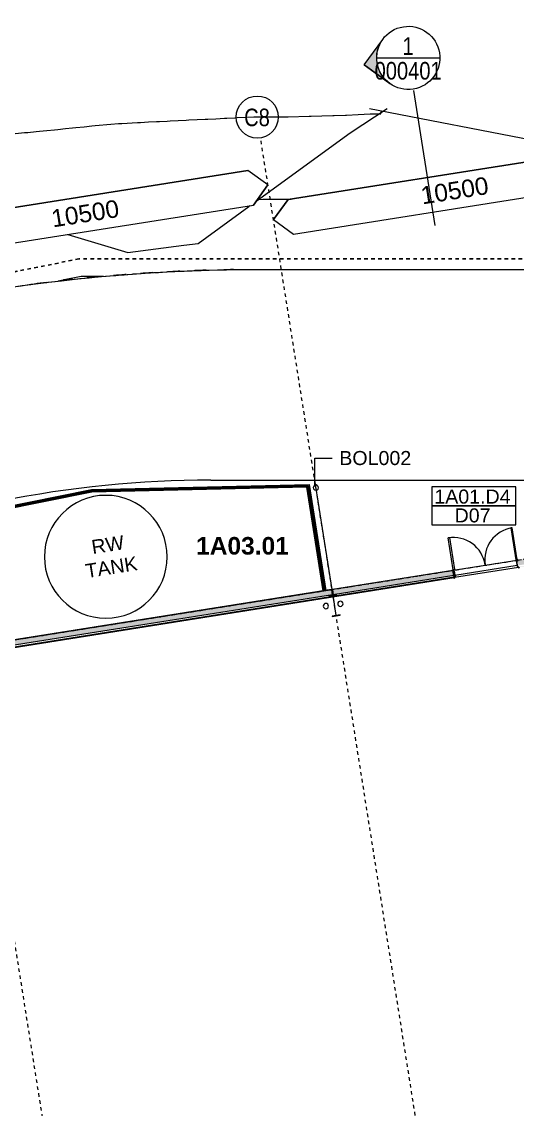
# Model space of a CAD drawing. Header units: metres. Extents: x -2358 to -2214, y 3875 to 4066.
# Drawn here: x -2262.24 to -2248.12, y 4035.23 to 4066.2 of the extents above; entities that cross this region are included whole.
import ezdxf

# ---------------------------------------------------------------- set-up
doc = ezdxf.new("R2010")
doc.units = ezdxf.units.M
for name, pattern in [('AEC_Double Dash', [0.039, 0.015, -0.004, 0.006, -0.004, 0.006, -0.004]), ('BOUNDARY Tighter', [0.008, 0.004, -0.002, 0, -0.002]), ('Grid Line', [0.021, 0.012, -0.003, 0.003, -0.003]), ('Overhead', [0.004, 0.0025, -0.0015])]:
    doc.linetypes.add(name, pattern=pattern)
for name, color, linetype, lineweight in [('A-ANNO-NOTE', 131, 'Continuous', 5), ('A-AREA-IDEN', 2, 'Continuous', 5), ('A-DETL', 90, 'Continuous', 13), ('A-DETL-GENF', 92, 'Continuous', 5), ('A-DOOR', 31, 'Continuous', 5), ('A-DOOR-FRAM', 31, 'Continuous', 5), ('A-DOOR-IDEN', 31, 'Continuous', 5), ('A-FLOR', 192, 'Continuous', 5), ('A-FLOR-OVHD', 1, 'Overhead', 5), ('A-GLAZ-CWMG', 51, 'Continuous', 5), ('A-WALL', 113, 'Continuous', 5), ('A-WALL-FNSH', 113, 'Continuous', 13), ('A-WALL-PATT', 111, 'Continuous', 13), ('C-PRKG', 70, 'Continuous', 5), ('C-PROP-LINE', 91, 'AEC_Double Dash', 13), ('C-TOPO', 7, 'Continuous', 5), ('C-TOPO-MAJR', 7, 'Continuous', 20), ('C-TOPO-MINR', 7, 'Continuous', 5), ('G-ANNO-SYMB', 111, 'Continuous', 5), ('G-ANNO-TEXT', 231, 'Continuous', 5), ('P-EQPM', 6, 'Continuous', 5), ('P-SANR-FIXT', 6, 'Continuous', 5), ('S-BEAM', 12, 'Continuous', 5), ('S-GRID', 1, 'Continuous', 5), ('S-GRID-IDEN', 1, 'Continuous', 5)]:
    doc.layers.add(name, color=color, linetype=linetype, lineweight=lineweight)
doc.styles.add('Arial', font='arial.ttf', dxfattribs={"height": 0.5})
doc.styles.add('Arial Narrow', font='ARIALN.TTF', dxfattribs={"height": 0.5})
doc.styles.add('Arial_2', font='arial.ttf', dxfattribs={"height": 0.4})
doc.styles.add('Arial_B_1', font='arialbd.ttf', dxfattribs={"height": 0.5})

# ---------------------------------------------------------------- blocks, each defined once
blk = doc.blocks.new('Structural Framing 24 - Structural Framing 1-1264814-GA - Part B')
at = {"layer": 'S-BEAM', "lineweight": 13}
for p, q in [((-2253.263, 4049.896), (-2253.49, 4049.86)), ((-2253.49, 4049.86), (-2253.489, 4049.85)), ((-2253.489, 4049.85), (-2253.38, 4049.867)), ((-2253.38, 4049.867), (-2253.288, 4049.285)), ((-2253.37, 4049.869), (-2253.261, 4049.886)), ((-2253.278, 4049.286), (-2253.37, 4049.869)), ((-2253.261, 4049.886), (-2253.263, 4049.896)), ((-2253.288, 4049.285), (-2253.396, 4049.268)), ((-2253.396, 4049.268), (-2253.395, 4049.258)), ((-2253.395, 4049.258), (-2253.168, 4049.294)), ((-2253.169, 4049.304), (-2253.278, 4049.286)), ((-2253.168, 4049.294), (-2253.169, 4049.304))]:
    blk.add_line(p, q, dxfattribs=at)
blk = doc.blocks.new('Downpipe - L Spreader - Default-3252556-GA - Part B')
at = {"layer": 'P-SANR-FIXT'}
for start, end in [(0, 180), (180, 0)]:
    blk.add_arc((-0.04, 0.15), 0.075, start, end, dxfattribs=at)
blk = doc.blocks.new('Door-Hinge-Double EXTERNAL - 2340x920x920x40-Solid Core-Metal Frame-Double Rebate Wraparound GRILLE-3531577-GA - Part B')
at = {"layer": 'A-DOOR'}
for p, q in [((-0.921, 0.1195), (-0.921, 1.0395)), ((-0.921, 1.0395), (-0.881, 1.0395)), ((-0.881, 1.0395), (-0.881, 0.1195)), ((0.921, 1.0395), (0.881, 1.0395)), ((0.881, 1.0395), (0.881, 0.1195)), ((0.921, 0.1195), (0.921, 1.0395)), ((-0.881, 0.1195), (-0.921, 0.1195)), ((0.881, 0.1195), (0.921, 0.1195))]:
    blk.add_line(p, q, dxfattribs=at)
for centre, start, end in [((-0.921, 0.1195), 360, 90), ((0.921, 0.1195), 90, 180)]:
    blk.add_arc(centre, 0.92, start, end, dxfattribs=at)
blk = doc.blocks.new('X_Door-Frame-Metal - Standard-3510026-GA - Part B')
at = {"layer": 'A-DOOR-FRAM'}
for p, q in [((-0.923, 0.1195), (-0.943, 0.1195)), ((-0.943, 0.1195), (-0.943, 0.1055)), ((-0.943, 0.1055), (-0.928, 0.1055)), ((-0.941, 0.1075), (-0.941, 0.1175)), ((-0.941, 0.1175), (-0.925, 0.1175)), ((-0.941, 0.1175), (-0.941, 0.1075)), ((-0.928, 0.1075), (-0.941, 0.1075)), ((-0.928, 0.1055), (-0.928, 0.1075)), ((-0.925, 0.1175), (-0.925, 0.0765)), ((-0.925, 0.0765), (-0.9, 0.0765)), ((-0.923, 0.0785), (-0.923, 0.1195)), ((-0.898, 0.0785), (-0.923, 0.0785)), ((-0.9, 0.0765), (-0.9, -0.0765)), ((-0.898, -0.0785), (-0.898, 0.0785)), ((0.923, 0.0785), (0.898, 0.0785)), ((0.898, 0.0785), (0.898, -0.0785)), ((0.9, -0.0765), (0.9, 0.0765)), ((0.9, 0.0765), (0.925, 0.0765)), ((0.943, 0.1195), (0.923, 0.1195)), ((0.923, 0.1195), (0.923, 0.0785)), ((0.925, 0.0765), (0.925, 0.1175)), ((0.925, 0.1175), (0.941, 0.1175)), ((0.941, 0.1075), (0.928, 0.1075)), ((0.928, 0.1075), (0.928, 0.1055)), ((0.928, 0.1055), (0.943, 0.1055)), ((0.941, 0.1175), (0.941, 0.1075)), ((0.941, 0.1075), (0.941, 0.1175)), ((0.943, 0.1055), (0.943, 0.1195)), ((-0.928, -0.1055), (-0.943, -0.1055)), ((-0.943, -0.1055), (-0.943, -0.1195)), ((-0.943, -0.1195), (-0.923, -0.1195)), ((-0.941, -0.1075), (-0.928, -0.1075)), ((-0.941, -0.1175), (-0.941, -0.1075)), ((-0.941, -0.1075), (-0.941, -0.1175)), ((-0.925, -0.1175), (-0.941, -0.1175)), ((-0.928, -0.1075), (-0.928, -0.1055)), ((-0.9, -0.0765), (-0.925, -0.0765)), ((-0.925, -0.0765), (-0.925, -0.1175)), ((-0.923, -0.1195), (-0.923, -0.0785)), ((-0.923, -0.0785), (-0.898, -0.0785)), ((0.898, -0.0785), (0.923, -0.0785)), ((0.925, -0.0765), (0.9, -0.0765)), ((0.923, -0.0785), (0.923, -0.1195)), ((0.923, -0.1195), (0.943, -0.1195)), ((0.925, -0.1175), (0.925, -0.0765)), ((0.941, -0.1175), (0.925, -0.1175)), ((0.943, -0.1055), (0.928, -0.1055)), ((0.928, -0.1055), (0.928, -0.1075)), ((0.928, -0.1075), (0.941, -0.1075)), ((0.941, -0.1075), (0.941, -0.1175)), ((0.941, -0.1175), (0.941, -0.1075)), ((0.943, -0.1195), (0.943, -0.1055))]:
    blk.add_line(p, q, dxfattribs=at)
blk = doc.blocks.new('Water Tanks2 - Water Tanks-2269628-GA - Part B')
at = {"layer": 'P-EQPM'}
for start, end in [(0, 180), (180, 0)]:
    blk.add_arc((-2259.848, 4050.959), 1.75, start, end, dxfattribs=at)
blk = doc.blocks.new('Bollard_Typical - 150mm Diameter - BOL001 _fixed_-1895789-GA - Part B')
at = {"layer": 'C-PRKG'}
for start, end in [(360, 180), (180, 0)]:
    blk.add_arc((0.0012, -0.075), 0.075, start, end, dxfattribs=at)
blk = doc.blocks.new('Rectangular Mullion - LVR002 - Swaged Louvre-3471805-GA - Part B')
at = {"layer": 'A-GLAZ-CWMG'}
for p, q in [((-2263.125, 4052.239), (-2260.249, 4052.818)), ((-2260.247, 4052.798), (-2263.121, 4052.219))]:
    blk.add_line(p, q, dxfattribs=at)
blk = doc.blocks.new('Rectangular Mullion - LVR002 - Swaged Louvre-V73-GA - Part B')
at = {"layer": 'A-GLAZ-CWMG'}
for p, q in [((-2263.136, 4052.294), (-2260.255, 4052.874)), ((-2260.252, 4052.844), (-2263.13, 4052.265)), ((-2263.129, 4052.261), (-2260.251, 4052.84)), ((-2260.251, 4052.84), (-2260.252, 4052.844)), ((-2263.134, 4052.283), (-2263.136, 4052.294)), ((-2263.13, 4052.265), (-2263.129, 4052.261))]:
    blk.add_line(p, q, dxfattribs=at)
blk = doc.blocks.new('Rectangular Mullion - LVR002 - Swaged Louvre-3471806-GA - Part B')
at = {"layer": 'A-GLAZ-CWMG'}
for p, q in [((-2260.249, 4052.818), (-2254.099, 4052.957)), ((-2254.116, 4052.937), (-2260.247, 4052.798))]:
    blk.add_line(p, q, dxfattribs=at)
blk = doc.blocks.new('Rectangular Mullion - LVR002 - Swaged Louvre-V74-GA - Part B')
at = {"layer": 'A-GLAZ-CWMG'}
for p, q in [((-2260.255, 4052.874), (-2254.051, 4053.015)), ((-2254.077, 4052.984), (-2260.252, 4052.844)), ((-2260.252, 4052.844), (-2260.251, 4052.84)), ((-2260.251, 4052.84), (-2254.08, 4052.98)), ((-2254.08, 4052.98), (-2254.077, 4052.984))]:
    blk.add_line(p, q, dxfattribs=at)
blk = doc.blocks.new('Rectangular Mullion - LVR002 - Swaged Louvre-3315876-GA - Part B')
at = {"layer": 'A-GLAZ-CWMG'}
for p, q in [((-2253.649, 4049.987), (-2254.116, 4052.937)), ((-2254.099, 4052.957), (-2253.629, 4049.99))]:
    blk.add_line(p, q, dxfattribs=at)
blk = doc.blocks.new('Rectangular Mullion - LVR002 - Swaged Louvre-V75-GA - Part B')
at = {"layer": 'A-GLAZ-CWMG'}
for p, q in [((-2254.077, 4052.984), (-2254.08, 4052.98)), ((-2254.08, 4052.98), (-2253.607, 4049.993)), ((-2253.603, 4049.994), (-2254.077, 4052.984)), ((-2254.051, 4053.015), (-2253.573, 4049.999)), ((-2253.607, 4049.993), (-2253.603, 4049.994))]:
    blk.add_line(p, q, dxfattribs=at)
blk = doc.blocks.new('Family - ___-240017-GA - Part B')
at = {"layer": 'C-PROP-LINE', "color": 1}
for p, q in [((-2260.611, 4059.444), (-2348.376, 4041.776)), ((-2226.983, 4059.444), (-2260.611, 4059.444))]:
    blk.add_line(p, q, dxfattribs=at)
blk = doc.blocks.new('Dimension - Grids _2D_ - 1-200-2186991-GA - Part B')
at = {"layer": 'A-DETL-GENF'}
for p, q in [((-4.573, 0.5), (-5.073, 0)), ((-5.073, 0), (-4.573, 0.5)), ((4.927, 0.5), (-4.573, 0.5)), ((-4.573, 0.5), (4.927, 0.5)), ((5.427, 0), (4.927, 0.5)), ((5.427, 0), (4.927, 0.5)), ((-5.073, 0), (-4.573, -0.5)), ((-5.073, 0), (-4.573, -0.5)), ((4.927, -0.5), (5.427, 0)), ((5.427, 0), (4.927, -0.5)), ((-4.573, -0.5), (4.927, -0.5)), ((-4.573, -0.5), (4.927, -0.5))]:
    blk.add_line(p, q, dxfattribs=at)
blk = doc.blocks.new('Section - Black 2-3055132-GA - Part B')
at = {"layer": 'G-ANNO-SYMB'}
h = blk.add_hatch(color=256, dxfattribs=at)
edge = h.paths.add_edge_path()
edge.add_line((-0.00788, 0.00318), (-0.0047, 0.00636))
edge.add_line((-0.0047, 0.00636), (-0.00152, 0.00318))
edge.add_arc((-0.0047, 0), 0.0045, 45, 135)
for p, q in [((-0.0047, 0.00636), (-0.00788, 0.00318)), ((-0.0047, 0.00636), (-0.00788, 0.00318)), ((-0.0047, 0.00636), (-0.00152, 0.00318)), ((-0.00152, 0.00318), (-0.0047, 0.00636))]:
    blk.add_line(p, q, dxfattribs=at)
for start, end in [(360, 180), (45, 135), (180, 360)]:
    blk.add_arc((-0.0047, 0), 0.0045, start, end, dxfattribs=at)
blk = doc.blocks.new('Grid - A1-3055139-GA - Part B')
at = {"layer": 'S-GRID-IDEN'}
blk.add_circle((0, 0), 0.003, dxfattribs=at)
blk = doc.blocks.new('AA_DOOR_MARK _ TYPE MARK_HA2 - Mark _ Type Mark-1751130-GA - Part B')
at = {"layer": 'A-DOOR-IDEN'}
for p, q in [((0.00597, 0.0027), (-0.006, 0.0027)), ((-0.006, 0.0027), (-0.006, 0)), ((0.00597, 0), (0.00597, 0.0027)), ((0.00597, 0), (-0.006, 0)), ((0.00597, -0.0027), (0.00597, 0)), ((-0.006, 0), (0.00597, 0)), ((-0.006, 0), (-0.006, -0.0027)), ((-0.006, -0.0027), (0.00597, -0.0027))]:
    blk.add_line(p, q, dxfattribs=at)

msp = doc.modelspace()

# ---------------------------------------------------------------- hatches: boundary and pattern name
at = {"layer": 'A-WALL-PATT', "lineweight": 5}
h = msp.add_hatch(dxfattribs=at)
h.set_pattern_fill('FP_2', color=256, style=0, pattern_type=2)
h.set_pattern_definition([(50, (0, 0), (1.45712932, -0.12721804), [0.1524, -1.676]), (355, (0, 0), (-0.281945, 1.5283891), [0.12192, -1.341]), (100.451, (0.1215, -0.0106), (1.1754654, 1.40045604), [0.12952, -1.425]), (46.184, (0, 0.4064), (2.1690393, -0.336383), [0.2286, -2.515]), (96.636, (0.1807, 0.3784), (1.8989447, 1.9797078), [0.19428, -2.137]), (351.184, (0, 0.4064), (1.8987952, 1.9793723), [0.18288, -2.012]), (21, (0.2032, 0.3048), (1.2127575, -0.81769772), [0.1524, -1.676]), (326, (0.2032, 0.3048), (0.4943831, 1.4734489), [0.12192, -1.341]), (71.451, (0.3043, 0.2366), (1.70703975, 0.65498953), [0.12952, -1.425]), (37.5, (0, 0), (0.02470865, 0.67643463), [0.06706, -1.258, 0.06706, -1.294, -1.346]), (37.5, (0, 0), (0.02470865, 0.67643463), [-2.686, 0.06706, -1.279]), (7.5, (0, 0), (0.5345543, 0.80143977), [0.06706, -0.70917, 0.06706, -1.227, -0.51308]), (7.5, (0, 0), (0.5345543, 0.80143977), [-2.071, 0.06706, -0.44602]), (327.5, (-0.45314, 0), (1.08472329, -0.04582854), [0.06706, -0.44094, 0.06706, -1.518, -2.103]), (327.5, (-0.45314, 0), (1.08472329, -0.04582854), [-2.093, 0.06706, -2.036]), (317.5, (-0.6563, 0), (1.18503097, 0.20341692), [0.06706, -0.59334, 0.06706, -0.98552, -1.494]), (317.5, (-0.6563, 0), (1.18503097, 0.20341692), [-1.713, 0.06706, -1.426])])
h.paths.add_polyline_path([(-2326.1197, 4038.3563), (-2326.0135, 4038.3731), (-2326.0354, 4038.5114), (-2326.0469, 4038.5197), (-2326.1432, 4038.5045)])
h.paths.add_polyline_path([(-2325.9987, 4038.3755), (-2314.5539, 4040.1882), (-2314.5784, 4040.3362), (-2326.0123, 4038.5252), (-2326.0206, 4038.5138)])
h.paths.add_polyline_path([(-2309.6154, 4040.9704), (-2308.1769, 4041.1983), (-2308.2003, 4041.3465), (-2309.6389, 4041.1186)])
h.paths.add_polyline_path([(-2306.3338, 4041.4902), (-2305.2375, 4041.6639), (-2305.2594, 4041.8021), (-2305.2709, 4041.8105), (-2306.3573, 4041.6384), (-2306.3476, 4041.577)])
h.paths.add_polyline_path([(-2305.2227, 4041.6662), (-2294.8668, 4043.3065), (-2294.8887, 4043.4448), (-2294.9001, 4043.4531), (-2305.2363, 4041.8159), (-2305.2446, 4041.8045)])
h.paths.add_polyline_path([(-2294.852, 4043.3088), (-2287.4354, 4044.4835), (-2287.4589, 4044.6317), (-2294.8656, 4043.4585), (-2294.8739, 4043.4471)])
h.paths.add_polyline_path([(-2285.5924, 4044.7755), (-2284.4961, 4044.9491), (-2284.518, 4045.0874), (-2284.5294, 4045.0957), (-2285.6159, 4044.9236), (-2285.6062, 4044.8622)])
h.paths.add_polyline_path([(-2284.4813, 4044.9515), (-2282.5067, 4045.2642), (-2282.5313, 4045.4122), (-2284.4948, 4045.1012), (-2284.5032, 4045.0897)])
h.paths.add_polyline_path([(-2277.5683, 4046.0464), (-2274.1254, 4046.5917), (-2274.1473, 4046.73), (-2274.1587, 4046.7383), (-2277.5918, 4046.1946)])
h.paths.add_polyline_path([(-2274.1105, 4046.5941), (-2263.7546, 4048.2343), (-2263.7765, 4048.3726), (-2263.788, 4048.3809), (-2274.1241, 4046.7438), (-2274.1324, 4046.7324)])
h.paths.add_polyline_path([(-2263.7398, 4048.2367), (-2253.3839, 4049.877), (-2253.4058, 4050.0152), (-2253.4173, 4050.0236), (-2263.7534, 4048.3864), (-2263.7617, 4048.375)])
h.paths.add_polyline_path([(-2253.3691, 4049.8793), (-2249.9318, 4050.4238), (-2249.9553, 4050.5719), (-2253.3827, 4050.029), (-2253.391, 4050.0176)])
h.paths.add_polyline_path([(-2248.0888, 4050.7157), (-2243.0132, 4051.5196), (-2243.0351, 4051.6579), (-2243.0465, 4051.6662), (-2248.1122, 4050.8638), (-2248.1025, 4050.8025)])
h.paths.add_polyline_path([(-2242.9984, 4051.5219), (-2237.0797, 4052.4594), (-2237.1031, 4052.6076), (-2243.012, 4051.6717), (-2243.0203, 4051.6602)])
h = msp.add_hatch(dxfattribs=at)
h.set_pattern_fill('FP_1', color=256, style=0, pattern_type=2)
h.set_pattern_definition([(0, (0, 0), (0.8128, 0.2032), [0.06706, -0.54254, 0.06706, -0.54254, -3.251]), (0, (0, 0), (0.8128, 0.2032), [-1.219, 0.06706, -1.152, 0.06706, -0.54254, -1.422]), (0, (0, 0), (0.8128, 0.2032), [-3.048, 0.06706, -0.33934, 0.06706, -0.94894]), (120, (0.3048, 0.1016), (-0.582376362, 0.602305448), [0.06706, -0.54254, 0.06706, -0.54254, -3.251]), (120, (0.3048, 0.1016), (-0.582376362, 0.602305448), [-1.219, 0.06706, -1.152, 0.06706, -0.54254, -1.422]), (120, (0.3048, 0.1016), (-0.582376362, 0.602305448), [-3.048, 0.06706, -0.33934, 0.06706, -0.94894]), (240, (0.4064, 0.508), (-0.230423638, -0.805505448), [0.06706, -0.54254, 0.06706, -0.54254, -3.251]), (240, (0.4064, 0.508), (-0.230423638, -0.805505448), [-1.219, 0.06706, -1.152, 0.06706, -0.54254, -1.422]), (240, (0.4064, 0.508), (-0.230423638, -0.805505448), [-3.048, 0.06706, -0.33934, 0.06706, -0.94894])])
h.paths.add_polyline_path([(-2325.9623, 4038.3215), (-2314.5446, 4040.13), (-2314.5461, 4040.1389), (-2325.9637, 4038.3304)])
h.paths.add_polyline_path([(-2309.6062, 4040.9122), (-2308.1676, 4041.14), (-2308.169, 4041.1489), (-2309.6076, 4040.9211), (-2309.6063, 4040.9127)])
h.paths.add_polyline_path([(-2306.3246, 4041.4319), (-2287.4262, 4044.4253), (-2287.4276, 4044.4342), (-2306.326, 4041.4408), (-2306.3247, 4041.4325)])
h.paths.add_polyline_path([(-2285.5832, 4044.7172), (-2282.4975, 4045.2059), (-2282.4989, 4045.2148), (-2285.5846, 4044.7261), (-2285.5833, 4044.7178)])
h.paths.add_polyline_path([(-2277.5591, 4045.9881), (-2249.9226, 4050.3655), (-2249.924, 4050.3744), (-2256.0967, 4049.3967), (-2277.5605, 4045.997), (-2277.5591, 4045.9887)])
h.paths.add_polyline_path([(-2248.0795, 4050.6574), (-2237.0704, 4052.4011), (-2237.0718, 4052.41), (-2248.081, 4050.6663), (-2248.0796, 4050.658)])

# ---------------------------------------------------------------- linework, layer by layer
at = {"layer": 'A-DETL', "linetype": 'BOUNDARY Tighter', "lineweight": 25}
for p, q in [((-2260.6109, 4059.4439), (-2352.5629, 4040.9327)), ((-2226.9834, 4059.4439), (-2260.6109, 4059.4439))]:
    msp.add_line(p, q, dxfattribs=at)
at = {"layer": 'A-FLOR'}
for p, q in [((-2255.448, 4059.1439), (-2251.0057, 4059.1439)), ((-2250.248, 4059.1439), (-2250.248, 4059.1439)), ((-2256.8577, 4053.1439), (-2236.5882, 4053.1439)), ((-2253.3999, 4050.0271), (-2253.8938, 4053.1439)), ((-2248.1233, 4050.7102), (-2249.8972, 4050.4292)), ((-2249.8988, 4050.429), (-2249.9318, 4050.4238)), ((-2253.5735, 4049.9996), (-2253.3999, 4050.0271)), ((-2253.3827, 4050.029), (-2253.4173, 4050.0236)), ((-2263.788, 4048.3809), (-2253.6491, 4049.9876))]:
    msp.add_line(p, q, dxfattribs=at)
msp.add_arc((-2256.8577, 4023.1439), 30, 90, 101.5, dxfattribs=at)
for points in [[(-2261.4888, 4058.7777), (-2259.4851, 4059.0215), (-2257.4667, 4059.1439), (-2255.448, 4059.1439)], [(-2265.4164, 4058.1402), (-2264.1162, 4058.4047), (-2262.8058, 4058.6174), (-2261.4888, 4058.7777)]]:
    msp.add_open_spline(points, degree=3, dxfattribs=at)
at = {"layer": 'A-FLOR-OVHD'}
msp.add_line((-2326.1318, 4038.5063), (-2235.3154, 4052.8907), dxfattribs=at)
at = {"layer": 'A-WALL'}
for p, q in [((-2249.9454, 4050.5735), (-2248.1221, 4050.8623)), ((-2248.0894, 4050.6558), (-2249.9127, 4050.367)), ((-2249.924, 4050.3744), (-2277.5605, 4045.997)), ((-2249.9553, 4050.5719), (-2249.9474, 4050.5732)), ((-2249.9147, 4050.3667), (-2249.9226, 4050.3655))]:
    msp.add_line(p, q, dxfattribs=at)
at = {"layer": 'A-WALL', "color": 250, "lineweight": 13}
for p, q in [((-2249.9553, 4050.5719), (-2253.3827, 4050.029)), ((-2249.9318, 4050.4238), (-2253.3691, 4049.8793)), ((-2249.9318, 4050.4238), (-2249.9553, 4050.5719)), ((-2253.4173, 4050.0236), (-2263.7534, 4048.3864)), ((-2253.4058, 4050.0152), (-2253.4173, 4050.0236)), ((-2253.3839, 4049.877), (-2253.4058, 4050.0152)), ((-2253.3827, 4050.029), (-2253.391, 4050.0176)), ((-2253.391, 4050.0176), (-2253.3691, 4049.8793)), ((-2253.3839, 4049.877), (-2263.7398, 4048.2367))]:
    msp.add_line(p, q, dxfattribs=at)
at = {"layer": 'A-WALL', "color": 7}
for p, q in [((-2249.924, 4050.3744), (-2249.9318, 4050.4238)), ((-2253.3691, 4049.8793), (-2253.3839, 4049.877))]:
    msp.add_line(p, q, dxfattribs=at)
at = {"layer": 'A-WALL-FNSH', "color": 7, "lineweight": 5}
for p, q in [((-2277.5591, 4045.9881), (-2249.9226, 4050.3655)), ((-2249.9226, 4050.3655), (-2249.924, 4050.3744))]:
    msp.add_line(p, q, dxfattribs=at)
at = {"layer": 'C-TOPO'}
for p, q in [((-2252.3315, 4063.7266), (-2246.0227, 4062.4997)), ((-2259.2959, 4058.9956), (-2259.309, 4058.9946)), ((-2259.2654, 4058.998), (-2259.2959, 4058.9956)), ((-2259.2147, 4059.0018), (-2259.0994, 4059.0104)), ((-2258.5779, 4059.0459), (-2258.4874, 4059.0514)), ((-2258.521, 4059.0494), (-2258.5428, 4059.048)), ((-2258.5025, 4059.0505), (-2258.521, 4059.0494)), ((-2257.7458, 4059.0911), (-2257.7801, 4059.0895)), ((-2257.7392, 4059.0914), (-2257.7458, 4059.0911)), ((-2257.7073, 4059.0928), (-2257.6456, 4059.0956)), ((-2257.1297, 4059.1156), (-2256.9759, 4059.1206)), ((-2256.9758, 4059.1206), (-2257.0095, 4059.1195)), ((-2256.2121, 4059.1381), (-2256.2332, 4059.1377)), ((-2256.1992, 4059.1383), (-2256.176, 4059.1386)), ((-2251.0057, 4059.1439), (-2250.248, 4059.1439)), ((-2250.248, 4059.1439), (-2246.2889, 4059.1439)), ((-2261.5957, 4058.7645), (-2261.6239, 4058.761)), ((-2261.5474, 4058.7705), (-2261.5957, 4058.7645)), ((-2261.5254, 4058.7732), (-2261.4963, 4058.7767)), ((-2261.0643, 4058.8386), (-2261.2044, 4058.8101)), ((-2261.0488, 4058.8417), (-2261.0638, 4058.8387)), ((-2261.0312, 4058.8453), (-2261.0479, 4058.8419)), ((-2260.5466, 4058.9439), (-2261.0305, 4058.8455)), ((-2260.8342, 4058.853), (-2260.8519, 4058.851)), ((-2260.7893, 4058.8578), (-2260.8342, 4058.853)), ((-2260.7215, 4058.865), (-2260.5837, 4058.8795)), ((-2260.0987, 4058.9439), (-2260.5466, 4058.9439)), ((-2260.0621, 4058.9439), (-2260.0978, 4058.9439)), ((-2260.0694, 4058.9299), (-2260.0779, 4058.9291)), ((-2260.0278, 4058.9337), (-2260.0694, 4058.9299)), ((-2259.9098, 4058.9439), (-2260.0615, 4058.9439)), ((-2260.0609, 4058.9307), (-2259.9959, 4058.9367))]:
    msp.add_line(p, q, dxfattribs=at)
at = {"layer": 'C-TOPO', "flags": 128}
for points in [[(-2259.555, 4058.975), (-2259.3272, 4058.9932), (-2259.2425, 4058.9997)], [(-2259.0994, 4059.0104), (-2259.0828, 4059.0116), (-2259.0662, 4059.0128)], [(-2259.0662, 4059.0128), (-2258.8381, 4059.0289), (-2258.6099, 4059.0438)], [(-2258.6099, 4059.0438), (-2258.602, 4059.0443), (-2258.594, 4059.0448)], [(-2258.594, 4059.0448), (-2258.5859, 4059.0453), (-2258.5779, 4059.0459)], [(-2258.4599, 4059.0531), (-2258.3493, 4059.0597), (-2258.1206, 4059.0724)], [(-2258.1206, 4059.0724), (-2258.113, 4059.0728), (-2258.1054, 4059.0732)], [(-2258.1054, 4059.0732), (-2257.8755, 4059.085), (-2257.7317, 4059.0917)], [(-2257.6456, 4059.0956), (-2257.6386, 4059.0959), (-2257.6315, 4059.0962)], [(-2257.6315, 4059.0962), (-2257.6243, 4059.0965), (-2257.6172, 4059.0968)], [(-2257.6172, 4059.0968), (-2257.3864, 4059.1063), (-2257.1556, 4059.1147)], [(-2257.1556, 4059.1147), (-2257.1491, 4059.115), (-2257.1427, 4059.1152)], [(-2257.1427, 4059.1152), (-2257.1362, 4059.1154), (-2257.1297, 4059.1156)], [(-2256.9509, 4059.1213), (-2256.8977, 4059.1229), (-2256.6658, 4059.1291)], [(-2256.6658, 4059.1291), (-2256.6601, 4059.1292), (-2256.6544, 4059.1294)], [(-2256.6544, 4059.1294), (-2256.6485, 4059.1295), (-2256.6425, 4059.1296)], [(-2256.6425, 4059.1296), (-2256.4093, 4059.1347), (-2256.2142, 4059.138)], [(-2256.176, 4059.1386), (-2256.1714, 4059.1387), (-2256.1668, 4059.1387)], [(-2256.1668, 4059.1387), (-2255.9309, 4059.1416), (-2255.6949, 4059.1433)], [(-2255.6949, 4059.1433), (-2255.6913, 4059.1433), (-2255.6876, 4059.1433)], [(-2255.6876, 4059.1433), (-2255.6839, 4059.1434), (-2255.6803, 4059.1434)], [(-2255.6803, 4059.1434), (-2255.5641, 4059.1438), (-2255.448, 4059.1439)], [(-2262.4854, 4058.6462), (-2262.2574, 4058.6781), (-2262.0293, 4058.7089)], [(-2262.0293, 4058.7089), (-2262.0136, 4058.711), (-2261.9978, 4058.7131)], [(-2261.9978, 4058.7131), (-2261.7703, 4058.7426), (-2261.5425, 4058.7711)], [(-2261.5425, 4058.7711), (-2261.534, 4058.7721), (-2261.5254, 4058.7732)], [(-2261.4769, 4058.7791), (-2261.2941, 4058.801), (-2261.0626, 4058.8277)], [(-2261.0626, 4058.8277), (-2261.0545, 4058.8286), (-2261.0465, 4058.8295)], [(-2261.0465, 4058.8295), (-2261.0381, 4058.8304), (-2261.0296, 4058.8314)], [(-2261.0296, 4058.8314), (-2260.8067, 4058.8559), (-2260.749, 4058.8621)], [(-2260.5837, 4058.8795), (-2260.5752, 4058.8803), (-2260.5667, 4058.8812)], [(-2260.5667, 4058.8812), (-2260.5589, 4058.882), (-2260.5511, 4058.8828)], [(-2260.5511, 4058.8828), (-2260.3238, 4058.9056), (-2260.0964, 4058.9274)], [(-2260.0964, 4058.9274), (-2260.0871, 4058.9282), (-2260.0779, 4058.9291)], [(-2260.0779, 4058.9291), (-2260.0694, 4058.9299), (-2260.0609, 4058.9307)], [(-2259.9686, 4058.9391), (-2259.8333, 4058.9512), (-2259.6055, 4058.9708)], [(-2259.6055, 4058.9708), (-2259.5887, 4058.9722), (-2259.572, 4058.9736)], [(-2259.572, 4058.9736), (-2259.5635, 4058.9743), (-2259.555, 4058.975)]]:
    msp.add_lwpolyline(points, dxfattribs=at)
at = {"layer": 'C-TOPO'}
for start, end in [(94.42882, 94.7909), (93.54869, 93.91375), (92.67337, 93.02981), (91.78966, 92.13051), (90.89982, 91.19043), (97.09526, 97.50769), (96.20453, 96.54208), (95.31313, 95.66588)]:
    msp.add_arc((-2255.448, 4009.1439), 50, start, end, dxfattribs=at)
at = {"layer": 'C-TOPO-MAJR', "color": 9, "lineweight": 15}
for p, q in [((-2252.8803, 4063.0349), (-2251.826, 4063.7266)), ((-2255.5615, 4061.0852), (-2252.8803, 4063.0349)), ((-2257.2119, 4059.885), (-2255.7671, 4060.9357)), ((-2255.7625, 4060.939), (-2255.7309, 4060.962)), ((-2260.9295, 4060.1386), (-2259.2231, 4059.6282)), ((-2259.2231, 4059.6282), (-2257.6191, 4059.833)), ((-2257.6188, 4059.8331), (-2257.2132, 4059.8849))]:
    msp.add_line(p, q, dxfattribs=at)
at = {"layer": 'C-TOPO-MAJR', "color": 8, "lineweight": 15}
for p, q in [((-2252.0114, 4063.5705), (-2251.9938, 4063.6609)), ((-2259.3919, 4063.3017), (-2258.9449, 4063.3237)), ((-2258.9449, 4063.3237), (-2258.8565, 4063.3307)), ((-2258.8565, 4063.3307), (-2258.6319, 4063.3419)), ((-2258.6319, 4063.3419), (-2258.4049, 4063.3532)), ((-2258.4049, 4063.3532), (-2258.3206, 4063.3592)), ((-2258.3206, 4063.3592), (-2258.0938, 4063.3681)), ((-2258.0938, 4063.3681), (-2258.0111, 4063.3743)), ((-2258.0111, 4063.3743), (-2257.7842, 4063.3832)), ((-2257.7842, 4063.3832), (-2257.5552, 4063.393)), ((-2257.5552, 4063.393), (-2257.4763, 4063.3989)), ((-2257.4763, 4063.3989), (-2257.2472, 4063.4086)), ((-2257.2472, 4063.4086), (-2257.0159, 4063.4192)), ((-2257.0159, 4063.4192), (-2256.9409, 4063.4249)), ((-2256.9409, 4063.4249), (-2256.7095, 4063.4355)), ((-2256.7095, 4063.4355), (-2256.4668, 4063.4465)), ((-2256.4668, 4063.4465), (-2256.3961, 4063.4518)), ((-2256.3961, 4063.4518), (-2256.1706, 4063.4621)), ((-2256.1706, 4063.4621), (-2256.102, 4063.4673)), ((-2256.102, 4063.4673), (-2255.8685, 4063.4812)), ((-2255.8685, 4063.4812), (-2255.6324, 4063.4847)), ((-2255.6324, 4063.4847), (-2255.5685, 4063.4896)), ((-2255.5685, 4063.4896), (-2255.2361, 4063.4907)), ((-2255.2361, 4063.4907), (-2254.9744, 4063.4915)), ((-2254.9744, 4063.4915), (-2254.9121, 4063.4912)), ((-2254.9121, 4063.4912), (-2254.6502, 4063.492)), ((-2254.6502, 4063.492), (-2254.0509, 4063.5054)), ((-2254.0509, 4063.5054), (-2253.9989, 4063.5052)), ((-2253.9989, 4063.5052), (-2253.6943, 4063.5121)), ((-2253.6943, 4063.5121), (-2253.3743, 4063.5282)), ((-2253.3743, 4063.5282), (-2253.3365, 4063.528)), ((-2253.3365, 4063.528), (-2253.0126, 4063.54)), ((-2253.0126, 4063.54), (-2252.9843, 4063.5398)), ((-2252.9843, 4063.5398), (-2252.6566, 4063.5548)), ((-2252.6566, 4063.5548), (-2252.3148, 4063.5701)), ((-2252.3148, 4063.5701), (-2252.3069, 4063.57)), ((-2252.3069, 4063.57), (-2252.0114, 4063.5705)), ((-2262.5997, 4062.9951), (-2262.1599, 4063.039)), ((-2262.1599, 4063.039), (-2262.0648, 4063.0462)), ((-2262.0648, 4063.0462), (-2261.8351, 4063.0697)), ((-2261.8351, 4063.0697), (-2261.7379, 4063.0768)), ((-2261.7379, 4063.0768), (-2261.5283, 4063.0983)), ((-2261.5283, 4063.0983), (-2261.3087, 4063.1213)), ((-2261.3087, 4063.1213), (-2261.2151, 4063.1285)), ((-2261.2151, 4063.1285), (-2260.9956, 4063.1515)), ((-2260.9956, 4063.1515), (-2260.7953, 4063.1728)), ((-2260.7953, 4063.1728), (-2260.6999, 4063.18)), ((-2260.6999, 4063.18), (-2260.4614, 4063.2057)), ((-2260.4614, 4063.2057), (-2260.242, 4063.2298)), ((-2260.242, 4063.2298), (-2260.1467, 4063.2369)), ((-2260.1467, 4063.2369), (-2259.7066, 4063.2779)), ((-2259.7066, 4063.2779), (-2259.4841, 4063.2948)), ((-2259.4841, 4063.2948), (-2259.3919, 4063.3017))]:
    msp.add_line(p, q, dxfattribs=at)
at = {"layer": 'C-TOPO-MINR', "color": 253}
for p, q in [((-2255.5269, 4061.1328), (-2255.3721, 4061.1445)), ((-2255.3721, 4061.1445), (-2255.2154, 4061.145)), ((-2255.2154, 4061.145), (-2255.092, 4061.1454)), ((-2255.092, 4061.1454), (-2254.8008, 4061.144)), ((-2254.8008, 4061.144), (-2254.6777, 4061.1444)), ((-2254.6777, 4061.1444), (-2254.563, 4061.147))]:
    msp.add_line(p, q, dxfattribs=at)
at = {"layer": 'G-ANNO-SYMB'}
for p, q in [((-2252.1268, 4065.1664), (-2250.3268, 4065.1664)), ((-2251.0797, 4064.2379), (-2250.4714, 4060.3974))]:
    msp.add_line(p, q, dxfattribs=at)
at = {"layer": 'G-ANNO-TEXT', "color": 7}
for p, q in [((-2253.886, 4053.7716), (-2253.3941, 4053.7716)), ((-2253.886, 4052.9644), (-2253.886, 4053.7716))]:
    msp.add_line(p, q, dxfattribs=at)
at = {"layer": 'S-GRID', "linetype": 'Grid Line'}
for p, q in [((-2245.8969, 4002.6554), (-2255.4373, 4062.8887)), ((-2256.2676, 4001.0128), (-2265.808, 4061.246)), ((-2325.985, 4038.5295), (-2226.6402, 4054.2648))]:
    msp.add_line(p, q, dxfattribs=at)

# ---------------------------------------------------------------- block references
at = {"layer": 'A-DETL-GENF', "rotation": 9.000328388138234}
for p in [(-2250.0583, 4061.3542), (-2260.5855, 4060.6993)]:
    msp.add_blockref('Dimension - Grids _2D_ - 1-200-2186991-GA - Part B', p, dxfattribs=at)
at = {"layer": 'A-DOOR', "rotation": 9.000328388161856}
msp.add_blockref('Door-Hinge-Double EXTERNAL - 2340x920x920x40-Solid Core-Metal Frame-Double Rebate Wraparound GRILLE-3531577-GA - Part B', (-2249.0174, 4050.6147), dxfattribs=at)
at = {"layer": 'A-DOOR-FRAM', "rotation": 9.000328388161856}
msp.add_blockref('X_Door-Frame-Metal - Standard-3510026-GA - Part B', (-2249.0174, 4050.6147), dxfattribs=at)
at = {"layer": 'A-DOOR-IDEN', "xscale": 199.9999999999999, "yscale": 199.9999999999999, "zscale": 199.9999999999999}
msp.add_blockref('AA_DOOR_MARK _ TYPE MARK_HA2 - Mark _ Type Mark-1751130-GA - Part B', (-2249.3608, 4052.4067), dxfattribs=at)
at = {"layer": 'A-GLAZ-CWMG'}
for name in ['Rectangular Mullion - LVR002 - Swaged Louvre-V73-GA - Part B', 'Rectangular Mullion - LVR002 - Swaged Louvre-3471805-GA - Part B', 'Rectangular Mullion - LVR002 - Swaged Louvre-V74-GA - Part B', 'Rectangular Mullion - LVR002 - Swaged Louvre-3471806-GA - Part B', 'Rectangular Mullion - LVR002 - Swaged Louvre-3315876-GA - Part B', 'Rectangular Mullion - LVR002 - Swaged Louvre-V75-GA - Part B']:
    msp.add_blockref(name, (0, 0), dxfattribs=at)
at = {"layer": 'C-PRKG', "rotation": 357.9999999999982}
msp.add_blockref('Bollard_Typical - 150mm Diameter - BOL001 _fixed_-1895789-GA - Part B', (-2253.8583, 4053.0038), dxfattribs=at)
at = {"layer": 'C-PROP-LINE', "color": 1}
msp.add_blockref('Family - ___-240017-GA - Part B', (0, 0), dxfattribs=at)
at = {"layer": 'G-ANNO-SYMB', "extrusion": (0, 0, -1), "xscale": 199.9999999999998, "yscale": 199.9999999999998, "zscale": 199.9999999999998, "rotation": 260.9996716118585}
msp.add_blockref('Section - Black 2-3055132-GA - Part B', (2251.0797, 4064.2379), dxfattribs=at)
at = {"layer": 'P-EQPM'}
msp.add_blockref('Water Tanks2 - Water Tanks-2269628-GA - Part B', (0, 0), dxfattribs=at)
at = {"layer": 'P-SANR-FIXT'}
for p in [(-2253.1213, 4049.4706), (-2253.5361, 4049.4049)]:
    msp.add_blockref('Downpipe - L Spreader - Default-3252556-GA - Part B', p, dxfattribs=at)
at = {"layer": 'S-BEAM'}
msp.add_blockref('Structural Framing 24 - Structural Framing 1-1264814-GA - Part B', (0, 0), dxfattribs=at)
at = {"layer": 'S-GRID-IDEN', "xscale": 199.9999999999999, "yscale": 199.9999999999999, "zscale": 199.9999999999999, "rotation": 9.000328388145594}
msp.add_blockref('Grid - A1-3055139-GA - Part B', (-2255.5311, 4063.4813), dxfattribs=at)

# ---------------------------------------------------------------- texts
at = {"layer": 'A-ANNO-NOTE', "char_height": 0.5, "width": 2.324894, "attachment_point": 1, "rotation": 9.00033, "style": 'Arial'}
for insert in [(-2250.9066, 4061.4866), (-2261.4337, 4060.8316)]:
    msp.add_mtext('10500', dxfattribs=dict(at, insert=insert))
at = {"layer": 'A-AREA-IDEN', "insert": (-2257.2725, 4051.5223), "char_height": 0.5, "width": 3.158649, "attachment_point": 1, "style": 'Arial_B_1'}
msp.add_mtext('1A03.01', dxfattribs=at)
at = {"layer": 'A-DOOR-IDEN', "char_height": 0.4, "attachment_point": 1, "style": 'Arial_2'}
for s, insert, width in [('1A01.D4', (-2250.4856, 4052.8734), 2.69367), ('D07', (-2249.9084, 4052.3382), 1.266666)]:
    msp.add_mtext(s, dxfattribs=dict(at, insert=insert, width=width))
at = {"layer": 'G-ANNO-SYMB', "char_height": 0.5, "attachment_point": 1, "style": 'Arial Narrow'}
for s, insert, width in [('1', (-2251.3931, 4065.7539), 0.38481), ('000401', (-2252.1871, 4065.0506), 2.30886)]:
    msp.add_mtext(s, dxfattribs=dict(at, insert=insert, width=width))
at = {"layer": 'G-ANNO-TEXT', "color": 7, "insert": (-2253.1941, 4053.9716), "char_height": 0.4, "width": 2.533333, "attachment_point": 1, "style": 'Arial_2'}
msp.add_mtext('BOL002', dxfattribs=at)
at = {"layer": 'G-ANNO-TEXT', "color": 7, "char_height": 0.4, "attachment_point": 1, "rotation": 9.00033, "style": 'Arial_2'}
for s, insert, width in [('RW ', (-2260.2822, 4051.4288), 1.362869), ('TANK', (-2260.4552, 4050.7451), 1.843881)]:
    msp.add_mtext(s, dxfattribs=dict(at, insert=insert, width=width))
at = {"layer": 'S-GRID-IDEN', "insert": (-2255.9041, 4063.722), "char_height": 0.5, "width": 0.881856, "attachment_point": 1, "style": 'Arial Narrow'}
msp.add_mtext('C8', dxfattribs=at)

doc.saveas('drawing.dxf')
